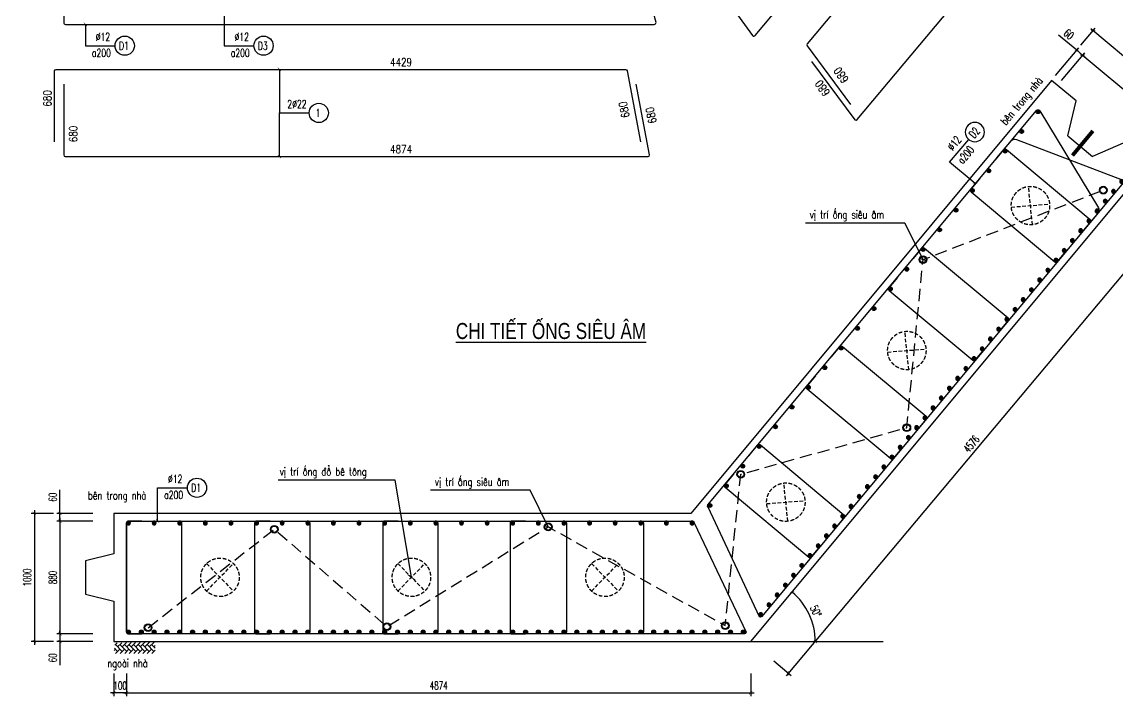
# Model space of a CAD drawing. Header units: millimetres. Extents: x -143483 to 1166745, y -1448440 to -1202244.
# Drawn here: x 1111648 to 1145852, y -1296982 to -1275944 of the extents above; entities that cross this region are included whole.
import ezdxf
from ezdxf.enums import TextEntityAlignment as Align

# ---------------------------------------------------------------- set-up
doc = ezdxf.new("R2010")
doc.units = ezdxf.units.MM
doc.header["$LTSCALE"] = 30
doc.header["$PDMODE"] = 3
doc.linetypes.add('DASHED', pattern=[19.05, 12.7, -6.35])
doc.layers.get('0').update_dxf_attribs({"lineweight": 9})
doc.layers.get('Defpoints').update_dxf_attribs({"lineweight": 9})
for name, color, linetype in [('ccu11-Cotthep', 9, 'Continuous'), ('ccu11-Dim', 8, 'Continuous'), ('ccu11-Hatch', 8, 'Continuous'), ('ccu11-Manh', 8, 'Continuous'), ('ccu11-Text', 31, 'Continuous'), ('ccu11-Thay', 7, 'Continuous'), ('ccu11-Thep', 4, 'Continuous'), ('ccu11-Thep doc', 4, 'Continuous'), ('ccu11-Thepdai', 6, 'Continuous'), ('Xref_ST_MBDV Cot vach 30.7.2022$0$Xref_ST_MBDV Cot vach 30.7.2022|Xref_ST_MBDV Cot vach 30.7.2022|Xref_ST_MBDV Cot vach 30.7.2022|Xref_ST_MBDV Cot vach 30.7.2022|ccu12-Thay', 7, 'Continuous')]:
    doc.layers.add(name, color=color, linetype=linetype)
doc.layers.add('ccu11-Khuat', color=9, linetype='DASHED', lineweight=30)
doc.layers.add('Vicom_thep doc', color=1, linetype='Continuous', lineweight=35)
doc.styles.add('ccu11-dim', font='vnsimli.shx', dxfattribs={"width": 0.65, "bigfont": 'bigfont.shx'})
doc.styles.add('ccu11-VnAvH-B', font='VHAVANB.TTF')
doc.styles.add('ccu11-vnsimli', font='vnsimli.shx', dxfattribs={"width": 0.8, "bigfont": 'vns.shx'})
doc.styles.add('ccu11-vnsimple', font='vnsimple.shx', dxfattribs={"bigfont": 'bigfont.shx'})
doc.styles.add('ccu11_simli', font='vnsimli.shx', dxfattribs={"width": 0.8})
doc.dimstyles.new('ccu11-100', dxfattribs={"dimscale": 100, "dimtxt": 2.5, "dimasz": 1, "dimexe": 1, "dimexo": 2, "dimgap": 1, "dimtad": 1, "dimdec": 0, "dimdsep": 46, "dimtxsty": 'ccu11-dim', "dimblk": 'ARCHTICK', "dimcen": -1, "dimdle": 1, "dimclrd": 256, "dimclre": 256, "dimclrt": 3, "dimadec": 0, "dimazin": 2, "dimtfac": 0.1, "dimtdec": 0, "dimtmove": 0, "dimatfit": 1, "dimldrblk": 'ARCHTICK', "dimfxl": 0, "dimtvp": 0.833333, "dimtolj": 1, "dimtzin": 12, "dimarcsym": 0})
doc.dimstyles.new('ccu11-100x4', dxfattribs={"dimscale": 100, "dimtxt": 2.5, "dimasz": 1, "dimexe": 1, "dimexo": 2, "dimgap": 1, "dimtad": 1, "dimdec": 0, "dimlfac": 0.25, "dimdsep": 46, "dimtxsty": 'ccu11-dim', "dimblk": 'ARCHTICK', "dimcen": -1, "dimdle": 1, "dimclrd": 256, "dimclre": 256, "dimclrt": 3, "dimadec": 0, "dimazin": 2, "dimtfac": 0.1, "dimtdec": 0, "dimtmove": 0, "dimatfit": 1, "dimldrblk": 'ARCHTICK', "dimfxl": 0, "dimtvp": 0.833333, "dimtolj": 1, "dimtzin": 12, "dimarcsym": 0})

# ---------------------------------------------------------------- blocks, each defined once
blk = doc.blocks.new('_ARCHTICK')
at = {"color": 0, "linetype": 'ByBlock', "const_width": 0.15}
blk.add_lwpolyline([(-0.5, -0.5), (0.5, 0.5)], dxfattribs=at)
blk = doc.blocks.new('SHD')
at = {"layer": 'ccu11-Cotthep'}
blk.add_circle((300, 0), 300, dxfattribs=at)
at = {"layer": 'ccu11-Cotthep', "color": 31, "style": 'ccu11_simli', "width": 0.8}
blk.add_attdef('DK', text='', height=250, dxfattribs=at).set_placement((-101, 65), align=Align.BOTTOM_RIGHT)
blk.add_attdef('KH', text='', height=250, dxfattribs=at).set_placement((300, 0), align=Align.MIDDLE)
blk.add_attdef('KC', text='', height=250, dxfattribs=at).set_placement((-101, -142), align=Align.TOP_RIGHT)
blk = doc.blocks.new('*D3337')
at = {"layer": 'ccu11-Dim', "linetype": 'ByBlock', "lineweight": -2, "ltscale": 30, "transparency": 16777216}
for p, q in [((1112837, -1291282), (1112837, -1290543)), ((1113865, -1291282), (1112737, -1291282)), ((1113865, -1291522), (1112737, -1291522)), ((1112837, -1291522), (1112837, -1291282)), ((1112837, -1291522), (1112837, -1291622))]:
    blk.add_line(p, q, dxfattribs=at)
at = {"layer": 'Defpoints', "color": 0, "linetype": 'ByBlock', "ltscale": 30, "transparency": 16777216}
for p in [(1112837, -1291522), (1114065, -1291282), (1114065, -1291522)]:
    blk.add_point(p, dxfattribs=at)
at = {"layer": 'ccu11-Dim', "linetype": 'ByBlock', "lineweight": -2, "ltscale": 30, "transparency": 16777216, "xscale": 100, "yscale": 100, "zscale": 100}
for p, rotation in [((1112837, -1291282), 270), ((1112837, -1291522), 90)]:
    blk.add_blockref('_ARCHTICK', p, dxfattribs=dict(at, rotation=rotation))
at = {"layer": 'ccu11-Dim', "color": 3, "linetype": 'ByBlock', "ltscale": 30, "transparency": 16777216, "insert": (1112612, -1290774), "char_height": 250, "attachment_point": 5, "rotation": 90, "style": 'ccu11-dim'}
blk.add_mtext('\\A1;60', dxfattribs=at)
blk = doc.blocks.new('*D3338')
at = {"layer": 'ccu11-Dim', "linetype": 'ByBlock', "lineweight": -2, "ltscale": 30, "transparency": 16777216}
for p, q in [((1113865, -1291522), (1112737, -1291522)), ((1112837, -1291422), (1112837, -1295142)), ((1113865, -1295042), (1112737, -1295042))]:
    blk.add_line(p, q, dxfattribs=at)
at = {"layer": 'Defpoints', "color": 0, "linetype": 'ByBlock', "ltscale": 30, "transparency": 16777216}
for p in [(1114065, -1291522), (1112837, -1295042), (1114065, -1295042)]:
    blk.add_point(p, dxfattribs=at)
at = {"layer": 'ccu11-Dim', "linetype": 'ByBlock', "lineweight": -2, "ltscale": 30, "transparency": 16777216, "xscale": 100, "yscale": 100, "zscale": 100}
for p, rotation in [((1112837, -1291522), 90), ((1112837, -1295042), 270)]:
    blk.add_blockref('_ARCHTICK', p, dxfattribs=dict(at, rotation=rotation))
at = {"layer": 'ccu11-Dim', "color": 3, "linetype": 'ByBlock', "ltscale": 30, "transparency": 16777216, "insert": (1112612, -1293282), "char_height": 250, "attachment_point": 5, "rotation": 90, "style": 'ccu11-dim'}
blk.add_mtext('\\A1;880', dxfattribs=at)
blk = doc.blocks.new('*D3339')
at = {"layer": 'ccu11-Dim', "linetype": 'ByBlock', "lineweight": -2, "ltscale": 30, "transparency": 16777216}
for p, q in [((1112837, -1295042), (1112837, -1294942)), ((1113865, -1295042), (1112737, -1295042)), ((1113865, -1295282), (1112737, -1295282)), ((1112837, -1295042), (1112837, -1295282)), ((1112837, -1295282), (1112837, -1296022))]:
    blk.add_line(p, q, dxfattribs=at)
at = {"layer": 'Defpoints', "color": 0, "linetype": 'ByBlock', "ltscale": 30, "transparency": 16777216}
for p in [(1112837, -1295042), (1114065, -1295042), (1114065, -1295282)]:
    blk.add_point(p, dxfattribs=at)
at = {"layer": 'ccu11-Dim', "linetype": 'ByBlock', "lineweight": -2, "ltscale": 30, "transparency": 16777216, "xscale": 100, "yscale": 100, "zscale": 100}
for p, rotation in [((1112837, -1295042), 270), ((1112837, -1295282), 90)]:
    blk.add_blockref('_ARCHTICK', p, dxfattribs=dict(at, rotation=rotation))
at = {"layer": 'ccu11-Dim', "color": 3, "linetype": 'ByBlock', "ltscale": 30, "transparency": 16777216, "insert": (1112612, -1295790), "char_height": 250, "attachment_point": 5, "rotation": 90, "style": 'ccu11-dim'}
blk.add_mtext('\\A1;60', dxfattribs=at)
blk = doc.blocks.new('*D3340')
at = {"layer": 'ccu11-Dim', "linetype": 'ByBlock', "lineweight": -2, "ltscale": 30, "transparency": 16777216}
for p, q in [((1112037, -1291182), (1112037, -1295382)), ((1112637, -1291282), (1111937, -1291282)), ((1112637, -1295282), (1111937, -1295282))]:
    blk.add_line(p, q, dxfattribs=at)
at = {"layer": 'Defpoints', "color": 0, "linetype": 'ByBlock', "ltscale": 30, "transparency": 16777216}
for p in [(1112837, -1291282), (1112037, -1295282), (1112837, -1295282)]:
    blk.add_point(p, dxfattribs=at)
at = {"layer": 'ccu11-Dim', "linetype": 'ByBlock', "lineweight": -2, "ltscale": 30, "transparency": 16777216, "xscale": 100, "yscale": 100, "zscale": 100}
for p, rotation in [((1112037, -1291282), 90), ((1112037, -1295282), 270)]:
    blk.add_blockref('_ARCHTICK', p, dxfattribs=dict(at, rotation=rotation))
at = {"layer": 'ccu11-Dim', "color": 3, "linetype": 'ByBlock', "ltscale": 30, "transparency": 16777216, "insert": (1111812, -1293282), "char_height": 250, "attachment_point": 5, "rotation": 90, "style": 'ccu11-dim'}
blk.add_mtext('\\A1;1000', dxfattribs=at)
blk = doc.blocks.new('*D3341')
at = {"layer": 'ccu11-Dim', "linetype": 'ByBlock', "lineweight": -2, "ltscale": 30, "transparency": 16777216}
for p, q in [((1144592, -1276829), (1144024, -1276355)), ((1143933, -1277618), (1144656, -1276752)), ((1144776, -1276982), (1144592, -1276829)), ((1144117, -1277772), (1144840, -1276905)), ((1144776, -1276982), (1144853, -1277046))]:
    blk.add_line(p, q, dxfattribs=at)
at = {"layer": 'Defpoints', "color": 0, "linetype": 'ByBlock', "ltscale": 30, "transparency": 16777216}
for p in [(1144776, -1276982), (1143805, -1277772), (1143989, -1277926)]:
    blk.add_point(p, dxfattribs=at)
at = {"layer": 'ccu11-Dim', "linetype": 'ByBlock', "lineweight": -2, "ltscale": 30, "transparency": 16777216, "xscale": 100, "yscale": 100, "zscale": 100}
for p, rotation in [((1144592, -1276829), 320.1770003508405), ((1144776, -1276982), 140.1770003508405)]:
    blk.add_blockref('_ARCHTICK', p, dxfattribs=dict(at, rotation=rotation))
at = {"layer": 'ccu11-Dim', "color": 3, "linetype": 'ByBlock', "ltscale": 30, "transparency": 16777216, "insert": (1144346, -1276330), "char_height": 250, "attachment_point": 5, "rotation": 320.177, "style": 'ccu11-dim'}
blk.add_mtext('\\A1;60', dxfattribs=at)
blk = doc.blocks.new('*D3342')
at = {"layer": 'ccu11-Dim', "linetype": 'ByBlock', "lineweight": -2, "ltscale": 30, "transparency": 16777216}
for p, q in [((1144117, -1277772), (1144840, -1276905)), ((1144699, -1276918), (1147556, -1279301)), ((1146821, -1280026), (1147543, -1279160))]:
    blk.add_line(p, q, dxfattribs=at)
at = {"layer": 'Defpoints', "color": 0, "linetype": 'ByBlock', "ltscale": 30, "transparency": 16777216}
for p in [(1143989, -1277926), (1147479, -1279237), (1146693, -1280180)]:
    blk.add_point(p, dxfattribs=at)
at = {"layer": 'ccu11-Dim', "linetype": 'ByBlock', "lineweight": -2, "ltscale": 30, "transparency": 16777216, "xscale": 100, "yscale": 100, "zscale": 100}
for p, rotation in [((1144776, -1276982), 140.1770003508405), ((1147479, -1279237), 320.1770003508405)]:
    blk.add_blockref('_ARCHTICK', p, dxfattribs=dict(at, rotation=rotation))
at = {"layer": 'ccu11-Dim', "color": 3, "linetype": 'ByBlock', "ltscale": 30, "transparency": 16777216, "insert": (1146272, -1277937), "char_height": 250, "attachment_point": 5, "rotation": 320.177, "style": 'ccu11-dim'}
blk.add_mtext('\\A1;880', dxfattribs=at)
blk = doc.blocks.new('*D3344')
at = {"layer": 'ccu11-Dim', "linetype": 'ByBlock', "lineweight": -2, "ltscale": 30, "transparency": 16777216}
for p, q in [((1144720, -1276675), (1145168, -1276137)), ((1145027, -1276150), (1148253, -1278840)), ((1147792, -1279237), (1148240, -1278699))]:
    blk.add_line(p, q, dxfattribs=at)
at = {"layer": 'Defpoints', "color": 0, "linetype": 'ByBlock', "ltscale": 30, "transparency": 16777216}
for p in [(1144592, -1276829), (1148176, -1278776), (1147664, -1279390)]:
    blk.add_point(p, dxfattribs=at)
at = {"layer": 'ccu11-Dim', "linetype": 'ByBlock', "lineweight": -2, "ltscale": 30, "transparency": 16777216, "xscale": 100, "yscale": 100, "zscale": 100}
for p, rotation in [((1145104, -1276214), 140.1770003508405), ((1148176, -1278776), 320.1770003508405)]:
    blk.add_blockref('_ARCHTICK', p, dxfattribs=dict(at, rotation=rotation))
at = {"layer": 'ccu11-Dim', "color": 3, "linetype": 'ByBlock', "ltscale": 30, "transparency": 16777216, "insert": (1146784, -1277322), "char_height": 250, "attachment_point": 5, "rotation": 320.177, "style": 'ccu11-dim'}
blk.add_mtext('\\A1;1000', dxfattribs=at)
blk = doc.blocks.new('MCT')
at = {"ltscale": 0.005}
for p, q in [((-0.49, 0), (0.49, 0)), ((0.35, -0.35), (-0.35, 0.35)), ((-0.35, -0.35), (0.35, 0.35)), ((0, -0.49), (0, 0.49))]:
    blk.add_line(p, q, dxfattribs=at)
blk.add_circle((0, 0), 0.492, dxfattribs=at)
blk = doc.blocks.new('*U2293')
at = {"layer": 'ccu11-Thep doc', "xscale": -121.9200000001001, "yscale": 121.9200000001001, "zscale": 121.92, "rotation": 270}
blk.add_blockref('MCT', (0, 0), dxfattribs=at)
blk = doc.blocks.new('*U2294')
at = {"layer": 'ccu11-Thep doc', "color": 0, "linetype": 'ByBlock', "lineweight": -2, "transparency": 16777216}
for p in [(0, 0), (800, 0), (1600, 0), (2400, 0), (3200, 0), (4000, 0), (4800, 0), (5600, 0), (6400, 0), (7200, 0), (8000, 0), (8800, 0), (9600, 0), (10400, 0), (11200, 0), (12000, 0), (12800, 0), (13600, 0), (14400, 0), (15200, 0), (16000, 0), (16800, 0), (17600, 0)]:
    blk.add_blockref('*U2293', p, dxfattribs=at)
blk = doc.blocks.new('*U2297')
at = {"layer": 'ccu11-Thep doc', "xscale": -121.9200000001001, "yscale": 121.9200000001001, "zscale": 121.92, "rotation": 270}
blk.add_blockref('MCT', (0, 0), dxfattribs=at)
blk = doc.blocks.new('*U2298')
at = {"layer": 'ccu11-Thep doc', "color": 0, "linetype": 'ByBlock', "lineweight": -2, "transparency": 16777216}
for p in [(0, 0), (800, 0), (1600, 0), (2400, 0), (3200, 0), (4000, 0), (4800, 0), (5600, 0), (6400, 0), (7200, 0), (8000, 0), (8800, 0), (9600, 0), (10400, 0), (11200, 0), (12000, 0), (12800, 0), (13600, 0), (14400, 0), (15200, 0), (16000, 0), (16800, 0), (17600, 0), (18400, 0), (19200, 0)]:
    blk.add_blockref('*U2297', p, dxfattribs=at)
blk = doc.blocks.new('*D3345')
at = {"layer": 'ccu11-Dim', "linetype": 'ByBlock', "lineweight": -2, "ltscale": 30, "transparency": 16777216}
for p, q in [((1114917, -1296282), (1114917, -1296982)), ((1134412, -1296282), (1134412, -1296982)), ((1114817, -1296882), (1134512, -1296882))]:
    blk.add_line(p, q, dxfattribs=at)
at = {"layer": 'Defpoints', "color": 0, "linetype": 'ByBlock', "ltscale": 30, "transparency": 16777216}
for p in [(1114917, -1296082), (1134412, -1296082), (1134412, -1296882)]:
    blk.add_point(p, dxfattribs=at)
at = {"layer": 'ccu11-Dim', "linetype": 'ByBlock', "lineweight": -2, "ltscale": 30, "transparency": 16777216, "xscale": 100, "yscale": 100, "zscale": 100, "rotation": 180}
blk.add_blockref('_ARCHTICK', (1114917, -1296882), dxfattribs=at)
at = {"layer": 'ccu11-Dim', "linetype": 'ByBlock', "lineweight": -2, "ltscale": 30, "transparency": 16777216, "xscale": 100, "yscale": 100, "zscale": 100}
blk.add_blockref('_ARCHTICK', (1134412, -1296882), dxfattribs=at)
at = {"layer": 'ccu11-Dim', "color": 3, "linetype": 'ByBlock', "ltscale": 30, "transparency": 16777216, "insert": (1124664, -1296657), "char_height": 250, "attachment_point": 5, "style": 'ccu11-dim'}
blk.add_mtext('\\A1;4874', dxfattribs=at)
blk = doc.blocks.new('*D3346')
at = {"layer": 'ccu11-Dim', "linetype": 'ByBlock', "lineweight": -2, "ltscale": 30, "transparency": 16777216}
for p, q in [((1114517, -1296282), (1114517, -1296982)), ((1114917, -1296282), (1114917, -1296982)), ((1114517, -1296882), (1114417, -1296882)), ((1114917, -1296882), (1114517, -1296882)), ((1114917, -1296882), (1115017, -1296882))]:
    blk.add_line(p, q, dxfattribs=at)
at = {"layer": 'Defpoints', "color": 0, "linetype": 'ByBlock', "ltscale": 30, "transparency": 16777216}
for p in [(1114517, -1296082), (1114917, -1296082), (1114517, -1296882)]:
    blk.add_point(p, dxfattribs=at)
at = {"layer": 'ccu11-Dim', "linetype": 'ByBlock', "lineweight": -2, "ltscale": 30, "transparency": 16777216, "xscale": 100, "yscale": 100, "zscale": 100}
blk.add_blockref('_ARCHTICK', (1114517, -1296882), dxfattribs=at)
at = {"layer": 'ccu11-Dim', "linetype": 'ByBlock', "lineweight": -2, "ltscale": 30, "transparency": 16777216, "xscale": 100, "yscale": 100, "zscale": 100, "rotation": 180}
blk.add_blockref('_ARCHTICK', (1114917, -1296882), dxfattribs=at)
at = {"layer": 'ccu11-Dim', "color": 3, "linetype": 'ByBlock', "ltscale": 30, "transparency": 16777216, "insert": (1114717, -1296657), "char_height": 250, "attachment_point": 5, "style": 'ccu11-dim'}
blk.add_mtext('\\A1;100', dxfattribs=at)
blk = doc.blocks.new('*D3347')
at = {"layer": 'ccu11-Dim', "lineweight": -2, "transparency": 16777216}
blk.add_arc((1134412, -1295282), 2014, 360, 50.177, dxfattribs=at)
at = {"layer": 'Defpoints', "color": 0, "transparency": 16777216}
for p in [(1146877, -1280334), (1136341, -1294703), (1134412, -1295282), (1134412, -1295282), (1138549, -1295282)]:
    blk.add_point(p, dxfattribs=at)
at = {"layer": 'ccu11-Dim', "lineweight": -2, "transparency": 16777216, "xscale": 100, "yscale": 100, "zscale": 100}
for p, rotation in [((1135702, -1293735), 140.1770003494885), ((1136426, -1295282), 269.9999999999987)]:
    blk.add_blockref('_ARCHTICK', p, dxfattribs=dict(at, rotation=rotation))
at = {"layer": 'ccu11-Dim', "color": 3, "transparency": 16777216, "insert": (1136440, -1294333), "char_height": 250, "attachment_point": 5, "rotation": 295.0885, "style": 'ccu11-dim'}
blk.add_mtext('\\A1;50\\M+1818B', dxfattribs=at)
blk = doc.blocks.new('*D3350')
at = {"layer": 'ccu11-Dim', "linetype": 'ByBlock', "lineweight": -2, "ltscale": 30, "transparency": 16777216}
for p, q in [((1146898, -1281865), (1147434, -1282315)), ((1135528, -1296349), (1147422, -1282174)), ((1135133, -1295886), (1135669, -1296336))]:
    blk.add_line(p, q, dxfattribs=at)
at = {"layer": 'Defpoints', "color": 0, "linetype": 'ByBlock', "ltscale": 30, "transparency": 16777216}
for p in [(1146744, -1281737), (1147357, -1282251), (1134979, -1295758)]:
    blk.add_point(p, dxfattribs=at)
at = {"layer": 'ccu11-Dim', "linetype": 'ByBlock', "lineweight": -2, "ltscale": 30, "transparency": 16777216, "xscale": 100, "yscale": 100, "zscale": 100}
for p, rotation in [((1147357, -1282251), 49.99999999351658), ((1135592, -1296272), 229.9999999935166)]:
    blk.add_blockref('_ARCHTICK', p, dxfattribs=dict(at, rotation=rotation))
at = {"layer": 'ccu11-Dim', "color": 3, "linetype": 'ByBlock', "ltscale": 30, "transparency": 16777216, "insert": (1141302, -1289117), "char_height": 250, "attachment_point": 5, "rotation": 50, "style": 'ccu11-dim'}
blk.add_mtext('\\A1;4576', dxfattribs=at)
blk = doc.blocks.new('*U2299')
at = {"layer": 'ccu11-Thep doc', "xscale": -121.9200000001001, "yscale": 121.9200000001001, "zscale": 121.92, "rotation": 270}
blk.add_blockref('MCT', (0, 0), dxfattribs=at)
blk = doc.blocks.new('*U2300')
at = {"layer": 'ccu11-Thep doc', "color": 0, "linetype": 'ByBlock', "lineweight": -2, "transparency": 16777216}
for p in [(0, 0), (800, 0), (1600, 0), (2400, 0), (3200, 0), (4000, 0), (4800, 0), (5600, 0), (6400, 0), (7200, 0), (8000, 0), (8800, 0), (9600, 0), (10400, 0), (11200, 0), (12000, 0), (12800, 0), (13600, 0), (14400, 0), (15200, 0), (16000, 0)]:
    blk.add_blockref('*U2299', p, dxfattribs=at)
blk = doc.blocks.new('*U2295')
at = {"layer": 'ccu11-Thep doc', "xscale": -121.9200000001001, "yscale": 121.9200000001001, "zscale": 121.92, "rotation": 270}
blk.add_blockref('MCT', (0, 0), dxfattribs=at)
blk = doc.blocks.new('*U2296')
at = {"layer": 'ccu11-Thep doc', "color": 0, "linetype": 'ByBlock', "lineweight": -2, "transparency": 16777216}
for p in [(0, 0), (800, 0), (1600, 0), (2400, 0), (3200, 0), (4000, 0), (4800, 0), (5600, 0), (6400, 0), (7200, 0), (8000, 0), (8800, 0), (9600, 0), (10400, 0), (11200, 0), (12000, 0), (12800, 0), (13600, 0), (14400, 0), (15200, 0), (16000, 0), (16800, 0), (17600, 0)]:
    blk.add_blockref('*U2295', p, dxfattribs=at)
blk = doc.blocks.new('ccu11_block_thep')
at = {"layer": 'ccu11-Thep', "color": 3}
for p, q in [((-0.4, 0), (0.4, 0)), ((-0.28, 0.28), (0.28, -0.28)), ((0.28, 0.28), (-0.28, -0.28)), ((0, 0.4), (0, -0.4))]:
    blk.add_line(p, q, dxfattribs=at)
at = {"layer": 'ccu11-Thep', "color": 1, "const_width": 0.0667}
blk.add_lwpolyline([(-0.4, 0, 1), (0.4, 0, 1), (-0.4, 0, 1)], format="xyb", dxfattribs=at)
at = {"layer": 'ccu11-Thep', "color": 1}
blk.add_circle((0, 0), 0.4, dxfattribs=at)
blk = doc.blocks.new('*U2301')
at = {"layer": 'Vicom_thep doc', "xscale": -150, "yscale": 150, "zscale": 150, "rotation": 180}
blk.add_blockref('ccu11_block_thep', (0, 0), dxfattribs=at)
blk = doc.blocks.new('*U2302')
at = {"layer": 'ccu11-Thep doc', "color": 0, "linetype": 'ByBlock', "lineweight": -2, "transparency": 16777216}
for p in [(0, 0), (800, 0), (1600, 0), (2400, 0), (3200, 0), (4000, 0), (4800, 0), (5600, 0), (6400, 0), (7200, 0), (8000, 0), (8800, 0), (9600, 0), (10400, 0), (11200, 0), (12000, 0), (12800, 0), (13600, 0), (14400, 0), (15200, 0), (16000, 0), (16800, 0), (17600, 0), (18400, 0)]:
    blk.add_blockref('*U2301', p, dxfattribs=at)
blk = doc.blocks.new('*U2303')
at = {"layer": 'Vicom_thep doc', "xscale": -150, "yscale": 150, "zscale": 150, "rotation": 180}
blk.add_blockref('ccu11_block_thep', (0, 0), dxfattribs=at)
blk = doc.blocks.new('*U2304')
at = {"layer": 'ccu11-Thep doc', "color": 0, "linetype": 'ByBlock', "lineweight": -2, "transparency": 16777216}
for p in [(0, 0), (800, 0), (1600, 0), (2400, 0), (3200, 0), (4000, 0), (4800, 0), (5600, 0), (6400, 0), (7200, 0), (8000, 0), (8800, 0), (9600, 0), (10400, 0), (11200, 0), (12000, 0), (12800, 0), (13600, 0), (14400, 0), (15200, 0), (16000, 0), (16800, 0)]:
    blk.add_blockref('*U2303', p, dxfattribs=at)

msp = doc.modelspace()

# ---------------------------------------------------------------- hatches: boundary and pattern name
at = {"layer": 'ccu11-Hatch', "ltscale": 10}
h = msp.add_hatch(dxfattribs=at)
h.set_pattern_fill('AR-HBONE', color=256, scale=25, angle=270, style=0)
h.set_pattern_definition([(45, (-2138478.13, 480805.18), (141.4213562, 4e-14), [300, -100]), (315, (-2138407.42, 480875.89), (141.4213562, 4e-14), [300, -100])])
h.paths.add_polyline_path([(1115808.86, -1295298.29), (1115808.86, -1295651.01), (1114516.51, -1295651.01), (1114559.36, -1295319.71)])

# ---------------------------------------------------------------- linework, layer by layer
at = {"layer": 'ccu11-Dim'}
msp.add_lwpolyline([(1134412.29, -1295282.08), (1138549.33, -1295282.08)], dxfattribs=at)
at = {"layer": 'ccu11-Khuat', "ltscale": 0.3}
for p, q in [((1143207.15, -1282272.3), (1143084.47, -1281078.59)), ((1142547.65, -1281722.37), (1143743.97, -1281628.52)), ((1139345.87, -1286796.07), (1139223.18, -1285602.36)), ((1138686.36, -1286246.14), (1139882.69, -1286152.28)), ((1135567.62, -1291527.35), (1135444.94, -1290333.64)), ((1134908.12, -1290977.42), (1136104.44, -1290883.56)), ((1117415.6, -1292846.37), (1118253.83, -1293705.07)), ((1117415.6, -1293705.07), (1118253.83, -1292846.37)), ((1123393.51, -1292846.37), (1124231.74, -1293705.07)), ((1123393.51, -1293705.07), (1124231.74, -1292846.37)), ((1129438.33, -1292846.37), (1130276.56, -1293705.07)), ((1129438.33, -1293705.07), (1130276.56, -1292846.37))]:
    msp.add_line(p, q, dxfattribs=at)
at = {"layer": 'ccu11-Khuat', "flags": 128}
msp.add_lwpolyline([(1115588.15, -1294848.01), (1119529.78, -1291776.43), (1123046.16, -1294815.35), (1128083.76, -1291701.82), (1133614.48, -1294784.98), (1134097.27, -1290060.06), (1139284.05, -1288607.86), (1139790.22, -1283363.4), (1145420.26, -1281194.16)], dxfattribs=at)
at = {"layer": 'ccu11-Khuat', "ltscale": 0.3}
for centre in [(1143145.81, -1281675.45), (1139284.53, -1286199.21), (1135506.28, -1290930.49), (1117834.72, -1293275.72), (1123812.62, -1293275.72), (1129857.45, -1293275.72)]:
    msp.add_circle(centre, 600, dxfattribs=at)
at = {"layer": 'ccu11-Thay'}
for p, q in [((1114516.51, -1291282.08), (1114516.51, -1292542.08)), ((1114516.51, -1292542.08), (1113636.74, -1292762.08)), ((1113636.74, -1292762.08), (1113636.74, -1293802.08)), ((1113636.74, -1293802.08), (1114516.51, -1294022.08)), ((1114516.51, -1294022.08), (1114516.51, -1295282.08))]:
    msp.add_line(p, q, dxfattribs=at)
at = {"layer": 'ccu11-Thay', "ltscale": 30}
for centre, radius in [((1145420.26, -1281194.16), 120), ((1145420.26, -1281194.16), 100), ((1139790.22, -1283363.4), 120), ((1139790.22, -1283363.4), 100), ((1139284.05, -1288607.86), 120), ((1139284.05, -1288607.86), 100), ((1134097.27, -1290060.06), 120), ((1134097.27, -1290060.06), 100), ((1119529.78, -1291776.43), 120), ((1119529.78, -1291776.43), 100), ((1128083.76, -1291701.82), 120), ((1128083.76, -1291701.82), 100), ((1115588.15, -1294848.01), 120), ((1115588.15, -1294848.01), 100), ((1123046.16, -1294815.35), 120), ((1123046.16, -1294815.35), 100), ((1133614.48, -1294784.98), 120), ((1133614.48, -1294784.98), 100)]:
    msp.add_circle(centre, radius, dxfattribs=at)
at = {"layer": 'ccu11-Thep', "const_width": 120}
msp.add_lwpolyline([(1144457.15, -1280112.75), (1145097.57, -1279344.72)], dxfattribs=at)
at = {"layer": 'ccu11-Thepdai'}
for points in [[(1133108.74, -1274493.58), (1134467.97, -1276373.36, 0.41421356), (1134552.5, -1276365.96), (1145197.93, -1263679.22, 0.65283078), (1145157.41, -1263597.13), (1142764.68, -1262843.77, 0.30093739), (1142643.76, -1262888.21), (1142185.46, -1263434.39)], [(1147546.21, -1266580.37), (1145853.26, -1265159.81, 0.41421356), (1145782.81, -1265165.98), (1136168.58, -1276623.78, 0.41421356), (1136174.74, -1276694.22), (1137530.41, -1278516.74)], [(1112952.89, -1273726.87), (1112952.89, -1275960.85, 0.41421356), (1113012.89, -1276020.85), (1131392.98, -1276020.85, 0.41421356), (1131452.98, -1275960.85), (1130832.37, -1273726.87)], [(1142101.12, -1280190.03), (1142562.52, -1279636.69, -0.23620228), (1142705.33, -1279610.25), (1146014.69, -1280867.36, -0.5204497), (1146040.4, -1280962.22), (1134752, -1294499.93, -0.41421356), (1134681.58, -1294506.31), (1133081.63, -1291084.79, -0.41421356), (1133075.25, -1291014.37), (1143336.95, -1278707.95, -0.5204497), (1143434.89, -1278716.2), (1145266.32, -1281745.73, -0.23620228), (1145265.97, -1281890.96), (1144804.57, -1282444.3)], [(1142042.33, -1280260.53), (1142311.3, -1279937.96, -0.41421356), (1142395.81, -1279930.31), (1145007.1, -1282107.73, -0.41421356), (1145014.76, -1282192.23), (1144745.78, -1282514.81)], [(1141555.61, -1280844.23), (1141286.64, -1281166.81, 0.41421356), (1141294.29, -1281251.31), (1143905.58, -1283428.73, 0.41421356), (1143990.09, -1283421.08), (1144259.06, -1283098.51)], [(1139480.66, -1283332.64), (1139749.63, -1283010.07, -0.41421356), (1139834.14, -1283002.41), (1142445.43, -1285179.83, -0.41421356), (1142453.09, -1285264.34), (1142184.11, -1285586.91)], [(1138993.94, -1283916.34), (1138724.96, -1284238.91, 0.41421356), (1138732.62, -1284323.42), (1141343.91, -1286500.84, 0.41421356), (1141428.42, -1286493.18), (1141697.39, -1286170.61)], [(1136918.98, -1286404.75), (1137187.96, -1286082.18, -0.41421356), (1137272.47, -1286074.52), (1139883.76, -1288251.94, -0.41421356), (1139891.41, -1288336.45), (1139622.44, -1288659.02)], [(1136432.27, -1286988.45), (1136163.29, -1287311.02, 0.41421356), (1136170.95, -1287395.52), (1138782.24, -1289572.95, 0.41421356), (1138866.74, -1289565.29), (1139135.72, -1289242.72)], [(1134357.31, -1289476.85), (1134626.29, -1289154.28, -0.41421356), (1134710.79, -1289146.62), (1137322.08, -1291324.05, -0.41421356), (1137329.74, -1291408.55), (1137060.77, -1291731.12)], [(1133870.59, -1290060.55), (1133601.62, -1290383.12, 0.41421356), (1133609.28, -1290467.63), (1136220.57, -1292645.05, 0.41421356), (1136305.07, -1292637.4), (1136574.05, -1292314.82)], [(1115396.51, -1291522.08), (1114976.51, -1291522.08, 0.41421356), (1114916.51, -1291582.08), (1114916.51, -1294982.08, 0.41421356), (1114976.51, -1295042.08), (1115396.51, -1295042.08)], [(1134214.51, -1295042.08), (1114976.51, -1295042.08, -0.41421356), (1114916.51, -1294982.08), (1114916.51, -1291572.08, -0.41421356), (1114966.51, -1291522.08), (1132594.51, -1291522.08, -0.41421356), (1132644.51, -1291572.08), (1134264.51, -1294992.08, -0.41421356), (1134214.51, -1295042.08)], [(1116156.51, -1291522.08), (1116576.51, -1291522.08, -0.41421356), (1116636.51, -1291582.08), (1116636.51, -1294982.08, -0.41421356), (1116576.51, -1295042.08), (1116156.51, -1295042.08)], [(1119396.51, -1291522.08), (1118976.51, -1291522.08, 0.41421356), (1118916.51, -1291582.08), (1118916.51, -1294982.08, 0.41421356), (1118976.51, -1295042.08), (1119396.51, -1295042.08)], [(1120156.51, -1291522.08), (1120576.51, -1291522.08, -0.41421356), (1120636.51, -1291582.08), (1120636.51, -1294982.08, -0.41421356), (1120576.51, -1295042.08), (1120156.51, -1295042.08)], [(1123396.51, -1291522.08), (1122976.51, -1291522.08, 0.41421356), (1122916.51, -1291582.08), (1122916.51, -1294982.08, 0.41421356), (1122976.51, -1295042.08), (1123396.51, -1295042.08)], [(1124156.51, -1291522.08), (1124576.51, -1291522.08, -0.41421356), (1124636.51, -1291582.08), (1124636.51, -1294982.08, -0.41421356), (1124576.51, -1295042.08), (1124156.51, -1295042.08)], [(1127373.25, -1291522.08), (1126953.25, -1291522.08, 0.41421356), (1126893.25, -1291582.08), (1126893.25, -1294982.08, 0.41421356), (1126953.25, -1295042.08), (1127373.25, -1295042.08)], [(1128172.77, -1291522.08), (1128592.77, -1291522.08, -0.41421356), (1128652.77, -1291582.08), (1128652.77, -1294982.08, -0.41421356), (1128592.77, -1295042.08), (1128172.77, -1295042.08)], [(1130576.49, -1291522.08), (1130996.49, -1291522.08, -0.41421356), (1131056.49, -1291582.08), (1131056.49, -1294982.08, -0.41421356), (1130996.49, -1295042.08), (1130576.49, -1295042.08)]]:
    msp.add_lwpolyline(points, format="xyb", dxfattribs=at)
at = {"layer": 'ccu11-Thepdai', "linetype": 'ByBlock', "ltscale": 30}
for points in [[(1136305.62, -1277176.09), (1137661.3, -1278998.61, 0.41421356), (1137731.74, -1278992.44), (1147683.26, -1267132.68, 0.41421356), (1147677.1, -1267062.24), (1145984.14, -1265641.68)], [(1112667.89, -1279684.56), (1112667.89, -1277474.56, -0.41421356), (1112717.89, -1277424.56), (1130497.26, -1277424.56, -0.41421356), (1130547.26, -1277474.56), (1130968.23, -1279684.56)], [(1112952.89, -1277884.56), (1112952.89, -1280094.56, 0.41421356), (1113002.89, -1280144.56), (1131203.34, -1280144.56, 0.41421356), (1131253.34, -1280094.56), (1130832.37, -1277884.56)]]:
    msp.add_lwpolyline(points, format="xyb", dxfattribs=at)
at = {"layer": 'Xref_ST_MBDV Cot vach 30.7.2022$0$Xref_ST_MBDV Cot vach 30.7.2022|Xref_ST_MBDV Cot vach 30.7.2022|Xref_ST_MBDV Cot vach 30.7.2022|Xref_ST_MBDV Cot vach 30.7.2022|ccu12-Thay', "ltscale": 10}
for p, q in [((1143804.87, -1277772.03), (1132539.53, -1291282.08)), ((1144572.39, -1278412.02), (1143804.87, -1277772.03)), ((1144315.81, -1279500.99), (1144572.39, -1278412.02)), ((1146109.47, -1279693.72), (1145084.35, -1280141.83)), ((1134412.29, -1295282.08), (1146876.98, -1280333.71)), ((1132539.53, -1291282.08), (1114516.51, -1291282.08)), ((1114516.51, -1295282.08), (1134412.29, -1295282.08))]:
    msp.add_line(p, q, dxfattribs=at)
msp.add_lwpolyline([(1144315.81, -1279500.99), (1145084.35, -1280141.83)], dxfattribs=at)

# ---------------------------------------------------------------- block references
at = {"layer": 'ccu11-Cotthep'}
ref = msp.add_blockref('SHD', (1114559.24, -1276686.81), dxfattribs=at)
ref.add_attrib('KH', 'D1', dxfattribs={"color": 31, "height": 250, "style": 'ccu11-vnsimple', "width": 0.7}).set_placement((1114834.24, -1276686.81), align=Align.MIDDLE_CENTER)
ref.add_attrib('KC', 'a200', dxfattribs={"color": 31, "height": 250, "style": 'ccu11-vnsimple', "width": 0.7}).set_placement((1114130.66, -1276786.81), align=Align.TOP_CENTER)
ref.add_attrib('DK', '`12', dxfattribs={"color": 31, "height": 250, "style": 'ccu11-vnsimple', "width": 0.7}).set_placement((1114178.46, -1276611.81), align=Align.BOTTOM_CENTER)
ref = msp.add_blockref('SHD', (1118894.54, -1276686.81), dxfattribs=at)
ref.add_attrib('KH', 'D3', dxfattribs={"color": 31, "height": 250, "style": 'ccu11-vnsimple', "width": 0.7}).set_placement((1119169.54, -1276686.81), align=Align.MIDDLE_CENTER)
ref.add_attrib('KC', 'a200', dxfattribs={"color": 31, "height": 250, "style": 'ccu11-vnsimple', "width": 0.7}).set_placement((1118465.96, -1276786.81), align=Align.TOP_CENTER)
ref.add_attrib('DK', '`12', dxfattribs={"color": 31, "height": 250, "style": 'ccu11-vnsimple', "width": 0.7}).set_placement((1118513.76, -1276611.81), align=Align.BOTTOM_CENTER)
ref = msp.add_blockref('SHD', (1120619.28, -1278784.56), dxfattribs=at)
ref.add_attrib('KH', '1', dxfattribs={"color": 31, "height": 250, "style": 'ccu11-vnsimple', "width": 0.7}).set_placement((1120894.28, -1278784.56), align=Align.MIDDLE_CENTER)
ref.add_attrib('DK', '2`22', dxfattribs={"color": 31, "height": 250, "style": 'ccu11-vnsimple', "width": 0.7}).set_placement((1120238.5, -1278709.56), align=Align.BOTTOM_CENTER)
ref = msp.add_blockref('SHD', (1141216.6, -1279611.45), dxfattribs=dict(at, xscale=-1, rotation=230))
ref.add_attrib('KH', 'D2', dxfattribs={"color": 31, "height": 250, "rotation": 50, "style": 'ccu11-vnsimple', "width": 0.7}).set_placement((1141393.37, -1279400.79), align=Align.MIDDLE_CENTER)
ref.add_attrib('KC', 'a200', dxfattribs={"color": 31, "height": 250, "rotation": 50, "style": 'ccu11-vnsimple', "width": 0.7}).set_placement((1141026.42, -1280011.35), align=Align.TOP_CENTER)
ref.add_attrib('DK', '`12', dxfattribs={"color": 31, "height": 250, "rotation": 50, "style": 'ccu11-vnsimple', "width": 0.7}).set_placement((1140919.24, -1279859.02), align=Align.BOTTOM_CENTER)
ref = msp.add_blockref('SHD', (1116815.19, -1290481.73), dxfattribs=at)
ref.add_attrib('KH', 'D1', dxfattribs={"color": 31, "height": 250, "style": 'ccu11-vnsimple', "width": 0.7}).set_placement((1117090.19, -1290481.73), align=Align.MIDDLE_CENTER)
ref.add_attrib('KC', 'a200', dxfattribs={"color": 31, "height": 250, "style": 'ccu11-vnsimple', "width": 0.7}).set_placement((1116386.61, -1290581.73), align=Align.TOP_CENTER)
ref.add_attrib('DK', '`12', dxfattribs={"color": 31, "height": 250, "style": 'ccu11-vnsimple', "width": 0.7}).set_placement((1116434.4, -1290406.73), align=Align.BOTTOM_CENTER)
at = {"layer": 'ccu11-Thep doc', "xscale": -1}
for name, p, rotation in [('*U2300', (1143382.01, -1278747.05), 50.17700069890327), ('*U2298', (1114976.51, -1294982.08), 180), ('*U2302', (1115377.68, -1294982.08), 180)]:
    msp.add_blockref(name, p, dxfattribs=dict(at, rotation=rotation))
at = {"layer": 'ccu11-Thep doc'}
for name, p, rotation in [('*U2296', (1145993.84, -1280924.92), 230.1770000001006), ('*U2304', (1145738.22, -1281232.58), 230.177)]:
    msp.add_blockref(name, p, dxfattribs=dict(at, rotation=rotation))
msp.add_blockref('*U2294', (1114976.51, -1291582.08), dxfattribs=at)

# ---------------------------------------------------------------- texts
at = {"layer": 'ccu11-Text', "style": 'ccu11-vnsimli'}
for s, width, p in [('4429', 0.8, (1123146.35, -1277324.56)), ('4874', 0.8, (1123146.35, -1280044.56)), ('vÞ trÝ èng siªu ©m', 0.75, (1136253.8, -1282081.46)), ('vÞ trÝ èng ®æ bª t«ng', 0.75, (1119701.15, -1290103.63)), ('vÞ trÝ èng siªu ©m', 0.75, (1124547.34, -1290419.88))]:
    msp.add_text(s, height=250, dxfattribs=dict(at, width=width)).set_placement(p)
at = {"layer": 'ccu11-Text', "style": 'ccu11-vnsimli', "width": 0.8}
for rotation, p in [(126.04514, (1137487.63, -1277739.29)), (126.04514, (1136904.53, -1278147.59)), (90, (1112567.94, -1278588.35)), (101.410145, (1130630.57, -1278912.32)), (101.410145, (1131471.77, -1279087.07)), (90, (1113375.47, -1279698.55))]:
    msp.add_text('680', height=250, rotation=rotation, dxfattribs=at).set_placement(p)
at = {"layer": 'ccu11-Text', "linetype": 'Continuous', "style": 'ccu11-vnsimli', "width": 0.75}
msp.add_text('bªn trong nhµ', height=250, rotation=50.177, dxfattribs=at).set_placement((1142964.88, -1278487.46), align=Align.CENTER)
at = {"layer": 'ccu11-Text', "style": 'ccu11-VnAvH-B', "width": 0.8}
msp.add_text('%%Uchi tiÕt èng siªu ©m', height=500, dxfattribs=at).set_placement((1128171.68, -1285839.44), align=Align.CENTER)
at = {"layer": 'ccu11-Text', "linetype": 'Continuous', "style": 'ccu11-vnsimli', "width": 0.75}
for s, p in [('bªn trong nhµ', (1114621.87, -1290845.31)), ('ngoµi nhµ', (1114945.68, -1296085.4))]:
    msp.add_text(s, height=250, dxfattribs=at).set_placement(p, align=Align.CENTER)

# ---------------------------------------------------------------- dimensions: what is measured, and where the dimension line sits
at = {"layer": 'ccu11-Dim', "linetype": 'ByBlock', "ltscale": 30}
for base, p1, p2, angle, picture, middle in [((1144775.89, -1276982.29), (1143804.87, -1277772.03), (1143989.2, -1277925.73), 140.177, '*D3341', (1144201.41, -1276503.27)), ((1112836.74, -1291522.08), (1114065.14, -1291282.08), (1114065.14, -1291522.08), 90, '*D3337', (1112836.74, -1290774.1)), ((1112836.74, -1295042.08), (1114065.14, -1295282.08), (1114065.14, -1295042.08), 270, '*D3339', (1112836.74, -1295790.07))]:
    dim = msp.add_linear_dim(base=base, p1=p1, p2=p2, angle=angle, dimstyle='ccu11-100x4', dxfattribs=at)
    dim.commit()
    dim.dimension.update_dxf_attribs({"geometry": picture, "text_midpoint": middle, "dimtype": 160})
for base, p1, p2, angle, picture, middle in [((1148176, -1278775.84), (1144591.56, -1276828.59), (1147663.67, -1279390.27), 140.177, '*D3344', (1146784.04, -1277322.2)), ((1147357.29, -1282251.01), (1134979.34, -1295757.89), (1146744.46, -1281736.78), 50, '*D3350', (1141302.37, -1289116.94)), ((1112036.74, -1295282.08), (1112836.74, -1291282.08), (1112836.74, -1295282.08), 90, '*D3340', (1111811.74, -1293282.08))]:
    dim = msp.add_linear_dim(base=base, p1=p1, p2=p2, angle=angle, dimstyle='ccu11-100x4', dxfattribs=at)
    dim.commit()
    dim.dimension.update_dxf_attribs({"geometry": picture, "text_midpoint": middle})
for base, p1, p2, angle, picture, middle in [((1147479.34, -1279236.56), (1143989.2, -1277925.73), (1146692.65, -1280180.01), 140.177, '*D3342', (1146271.71, -1277936.62)), ((1112836.74, -1295042.08), (1114065.14, -1291522.08), (1114065.14, -1295042.08), 90, '*D3338', (1112611.74, -1293282.08))]:
    dim = msp.add_linear_dim(base=base, p1=p1, p2=p2, angle=angle, dimstyle='ccu11-100x4', override={"dimtmove": 1}, dxfattribs=at)
    dim.commit()
    dim.dimension.update_dxf_attribs({"geometry": picture, "text_midpoint": middle})
at = {"layer": 'ccu11-Dim'}
dim = msp.add_angular_dim_2l(base=(1136340.92, -1294702.52), line1=((1134412.29, -1295282.08), (1138549.33, -1295282.08)), line2=((1134412.29, -1295282.08), (1146876.98, -1280333.71)), dimstyle='ccu11-100', override={"dimadec": 0}, dxfattribs=at)
dim.commit()
dim.dimension.update_dxf_attribs({"geometry": '*D3347', "text_midpoint": (1136439.9, -1294332.78)})
at = {"layer": 'ccu11-Dim', "linetype": 'ByBlock', "ltscale": 30}
dim = msp.add_linear_dim(base=(1114516.51, -1296882.44), p1=(1114916.51, -1296082.44), p2=(1114516.51, -1296082.44), dimstyle='ccu11-100x4', override={"dimtix": 1}, dxfattribs=at)
dim.commit()
dim.dimension.update_dxf_attribs({"geometry": '*D3346', "text_midpoint": (1114716.51, -1296657.44)})
dim = msp.add_linear_dim(base=(1134412.29, -1296882.44), p1=(1114916.51, -1296082.44), p2=(1134412.29, -1296082.44), dimstyle='ccu11-100x4', dxfattribs=at)
dim.commit()
dim.dimension.update_dxf_attribs({"geometry": '*D3345', "text_midpoint": (1124664.4, -1296657.44)})

# ---------------------------------------------------------------- leaders
at = {"layer": 'ccu11-Cotthep', "linetype": 'ByBlock', "ltscale": 30}
msp.add_leader([(1117965.42, -1275123.97), (1117965.42, -1276686.81), (1118894.54, -1276686.81)], dimstyle='ccu11-100x4', override={"dimldrblk": 'None'}, dxfattribs=at)
for points in [[(1113630.24, -1276020.85), (1113630.24, -1276686.81), (1114559.24, -1276686.81)], [(1119690.28, -1277424.56), (1119690.28, -1278784.56), (1120619.28, -1278784.56)], [(1119690.28, -1280144.56), (1119690.28, -1278784.56), (1120619.28, -1278784.56)], [(1141416.41, -1280991.84), (1140619.45, -1280323.11), (1141216.6, -1279611.45)], [(1115886.19, -1291522.08), (1115886.19, -1290481.73), (1116815.19, -1290481.73)]]:
    msp.add_leader(points, dimstyle='ccu11-100x4', dxfattribs=at)
at = {"layer": 'ccu11-Manh', "linetype": 'ByBlock'}
for points in [[(1139790.22, -1283363.4), (1139224.59, -1282221.51), (1136117.73, -1282221.51)], [(1123812.62, -1293275.72), (1123301.41, -1290243.68), (1119647.01, -1290243.68)], [(1128083.76, -1291701.82), (1127518.14, -1290559.94), (1124411.28, -1290559.94)]]:
    msp.add_leader(points, dimstyle='ccu11-100', override={"dimasz": 2, "dimgap": 1, "dimtad": 0}, dxfattribs=at)

doc.saveas('drawing.dxf')
